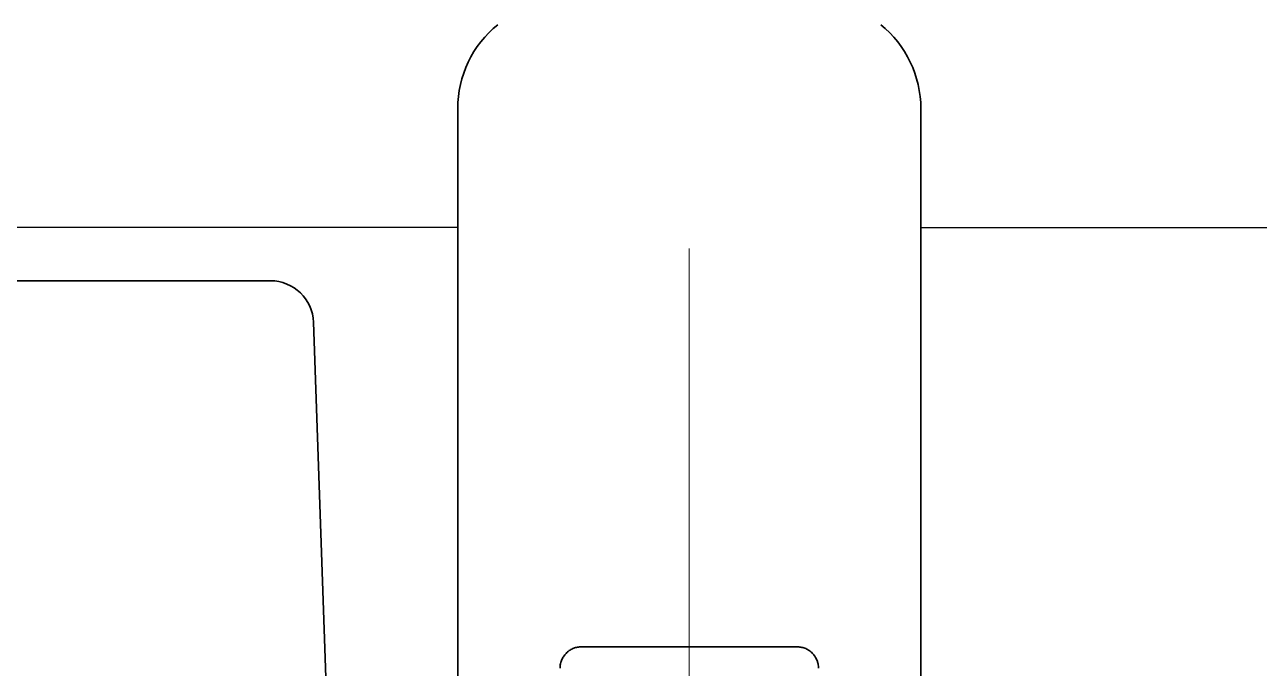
# Model space of a CAD drawing. Extents: x 6327 to 10269, y -393 to 3204.
# Drawn here: x 8677.8 to 8735.1, y 2393 to 2422.9 of the extents above; entities that cross this region are included whole.
import ezdxf

# ---------------------------------------------------------------- set-up
doc = ezdxf.new("R2010")
doc.units = 0
doc.header["$LTSCALE"] = 5
doc.layers.get('0').update_dxf_attribs({"linetype": 'CONTINUOUS', "lineweight": 0})
doc.layers.add('1', color=7, linetype='CONTINUOUS', true_color=0xffffff)

msp = doc.modelspace()

# ---------------------------------------------------------------- linework, layer by layer
at = {"color": 4}
msp.add_line((8708.673, 2412.526), (8708.673, 2312.526), dxfattribs=at)
at = {"layer": '1', "color": 7, "linetype": 'Continuous', "lineweight": 35}
for p, q in [((8697.923, 2419.026), (8697.923, 2379.526)), ((8719.423, 2379.526), (8719.423, 2419.026)), ((8697.923, 2413.507), (8660.473, 2413.526)), ((8822.573, 2413.443), (8719.423, 2413.496)), ((8689.383, 2411.026), (8676.565, 2411.026)), ((8691.228, 2409.096), (8692.311, 2378.074)), ((8713.673, 2394.026), (8703.673, 2394.026))]:
    msp.add_line(p, q, dxfattribs=at)
for centre, radius, start, end in [((8702.923, 2419.026), 5, 128.84919, 180), ((8714.423, 2419.026), 5, 0, 51.15081), ((8689.229, 2409.026), 2, 2, 90)]:
    msp.add_arc(centre, radius, start, end, dxfattribs=at)
for points in [[(8702.673, 2393.026), (8702.673, 2393.098), (8702.681, 2393.168), (8702.699, 2393.253), (8702.703, 2393.27), (8702.712, 2393.304), (8702.717, 2393.321), (8702.733, 2393.37), (8702.746, 2393.402), (8702.774, 2393.465), (8702.789, 2393.495), (8702.814, 2393.539), (8702.823, 2393.553), (8702.841, 2393.581), (8702.851, 2393.595), (8702.899, 2393.663), (8702.942, 2393.712), (8703.001, 2393.767), (8703.013, 2393.778), (8703.038, 2393.798), (8703.05, 2393.809), (8703.088, 2393.838), (8703.114, 2393.856), (8703.194, 2393.906), (8703.25, 2393.934), (8703.337, 2393.969), (8703.367, 2393.979), (8703.427, 2393.996), (8703.457, 2394.003), (8703.548, 2394.02), (8703.61, 2394.026), (8703.673, 2394.026)], [(8714.673, 2393.026), (8714.673, 2393.098), (8714.665, 2393.168), (8714.647, 2393.253), (8714.643, 2393.27), (8714.634, 2393.304), (8714.629, 2393.321), (8714.612, 2393.37), (8714.6, 2393.402), (8714.572, 2393.465), (8714.557, 2393.495), (8714.532, 2393.539), (8714.523, 2393.553), (8714.505, 2393.581), (8714.495, 2393.595), (8714.447, 2393.663), (8714.404, 2393.712), (8714.345, 2393.767), (8714.333, 2393.778), (8714.308, 2393.798), (8714.296, 2393.809), (8714.258, 2393.838), (8714.232, 2393.856), (8714.152, 2393.906), (8714.096, 2393.934), (8714.009, 2393.969), (8713.979, 2393.979), (8713.919, 2393.996), (8713.889, 2394.003), (8713.798, 2394.02), (8713.736, 2394.026), (8713.673, 2394.026)]]:
    msp.add_open_spline(points, degree=3, knots=[0, 0, 0, 0, 0.125, 0.125, 0.15625, 0.15625, 0.1875, 0.1875, 0.25, 0.25, 0.3125, 0.3125, 0.34375, 0.34375, 0.375, 0.375, 0.5, 0.5, 0.53125, 0.53125, 0.5625, 0.5625, 0.625, 0.625, 0.75, 0.75, 0.8125, 0.8125, 0.875, 0.875, 1, 1, 1, 1], dxfattribs=at)

doc.saveas('drawing.dxf')
